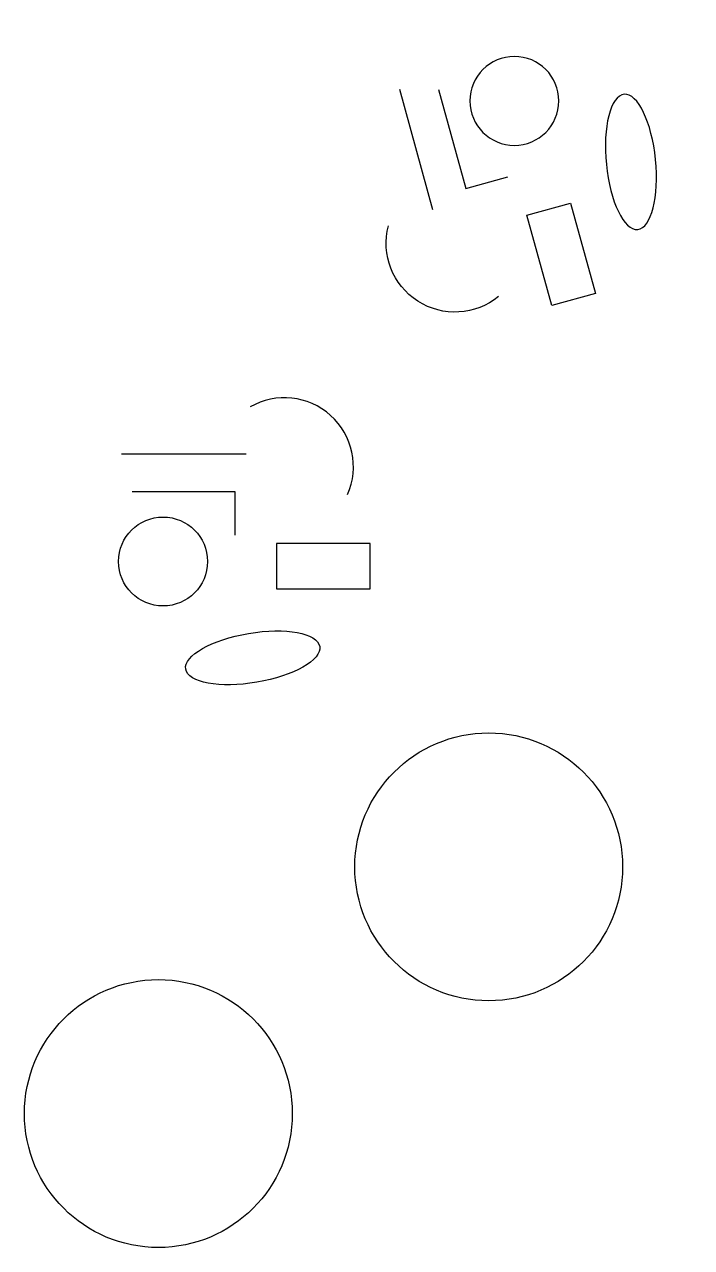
# Model space of a CAD drawing. Header units: millimetres. Extents: x 13552 to 130527, y -633 to 213790.
import ezdxf

# ---------------------------------------------------------------- set-up
doc = ezdxf.new("R2010")
doc.units = ezdxf.units.MM

# ---------------------------------------------------------------- blocks, each defined once
blk = doc.blocks.new('basicele')
blk.add_line((-2233, 12968), (19631, 12968))
blk.add_lwpolyline([(-336, 6375), (17643, 6375), (17643, -1302)])
blk.add_lwpolyline([(24961, -10694), (41404, -10694), (41404, -2747), (24961, -2747)], close=True)
blk.add_circle((5085, -5908), 7795)
blk.add_arc((26390, 10728), 12076, 336.08615, 119.99361)
blk.add_ellipse((20805, -22797), major_axis=(11745, 1987), ratio=0.3640582)

msp = doc.modelspace()

# ---------------------------------------------------------------- linework, layer by layer
for centre in [(94963, 66108), (37036, 22851)]:
    msp.add_circle(centre, 23484)

# ---------------------------------------------------------------- block references
at = {"xscale": -1, "rotation": 105.3229138067904}
msp.add_blockref('basicele', (92417, 203732), dxfattribs=at)
msp.add_blockref('basicele', (32773, 125547))

doc.saveas('drawing.dxf')
